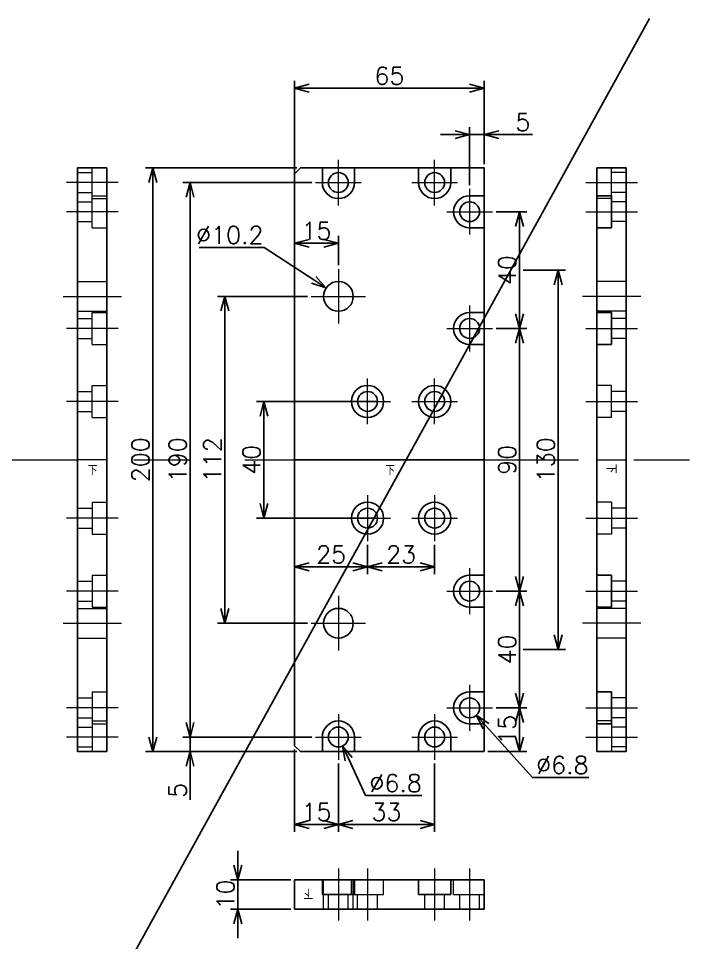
# Model space of a CAD drawing. Header units: millimetres. Extents: x -16130 to 36813, y -8099 to 27484.
# Drawn here: x 8835 to 9067.1, y 26406.3 to 26722.9 of the extents above; entities that cross this region are included whole.
import ezdxf

# ---------------------------------------------------------------- set-up
doc = ezdxf.new("R2010")
doc.units = ezdxf.units.MM
doc.header["$LTSCALE"] = 6
doc.header["$PDMODE"] = 99
doc.header["$PDSIZE"] = 1
doc.linetypes.add('CENTER2', pattern=[28.575, 19.05, -3.175, 3.175, -3.175])
doc.linetypes.add('HIDDEN', pattern=[9.525, 6.35, -3.175])
for name, color, linetype, lineweight in [('04_HIDDEN', 2, 'HIDDEN', 13), ('05_CENTER', 4, 'CENTER2', 13), ('08_DIM', 3, 'Continuous', 13)]:
    doc.layers.add(name, color=color, linetype=linetype, lineweight=lineweight)
doc.layers.add('10_DRAFT', color=8, linetype='Continuous', lineweight=0, plot=False)
doc.styles.add('KSS_TXT', font='txt.shx', dxfattribs={"bigfont": 'extfont2.shx'})
doc.dimstyles.new('KSS_DIM', dxfattribs={"dimtxt": 3, "dimasz": 2.5, "dimexe": 1.25, "dimexo": 0.625, "dimtad": 1, "dimdsep": 46, "dimtxsty": 'KSS_TXT', "dimblk": 'OPEN30', "dimcen": 0, "dimazin": 2, "dimtfac": 0.75, "dimtmove": 0, "dimatfit": 3, "dimldrblk": 'OPEN30', "dimfxl": 1, "dimtolj": 1, "dimarcsym": 0})
doc.dimstyles.new('KSS_DIM$3', dxfattribs={"dimtxt": 3, "dimasz": 2.5, "dimexe": 1.25, "dimexo": 0.625, "dimtad": 1, "dimtih": 1, "dimtoh": 1, "dimdsep": 46, "dimtxsty": 'KSS_TXT', "dimblk": 'OPEN30', "dimcen": 0, "dimazin": 2, "dimtfac": 0.75, "dimtofl": 0, "dimtmove": 0, "dimatfit": 3, "dimldrblk": 'OPEN30', "dimfxl": 1, "dimtolj": 1, "dimarcsym": 0})

# ---------------------------------------------------------------- blocks, each defined once
blk = doc.blocks.new('_Open30')
at = {"color": 0, "linetype": 'ByBlock', "lineweight": -2}
for p, q in [((-1, 0.268), (0, 0)), ((0, 0), (-1, -0.268)), ((0, 0), (-1, 0))]:
    blk.add_line(p, q, dxfattribs=at)
blk = doc.blocks.new('*D954')
at = {"layer": '08_DIM', "color": 0, "lineweight": -2, "transparency": 16777216}
for p, q in [((8957.56, 26591.71), (8916.63, 26591.71)), ((8919.13, 26556.71), (8919.13, 26586.71)), ((8957.56, 26551.71), (8916.63, 26551.71))]:
    blk.add_line(p, q, dxfattribs=at)
at = {"layer": 'Defpoints', "color": 0, "transparency": 16777216}
for p in [(8919.13, 26591.71), (8958.81, 26591.71), (8958.81, 26551.71)]:
    blk.add_point(p, dxfattribs=at)
at = {"layer": '08_DIM', "color": 0, "lineweight": -2, "transparency": 16777216, "xscale": 5, "yscale": 5, "zscale": 5}
for p, rotation in [((8919.13, 26591.71), 90), ((8919.13, 26551.71), 270)]:
    blk.add_blockref('_Open30', p, dxfattribs=dict(at, rotation=rotation))
at = {"layer": '08_DIM', "color": 0, "transparency": 16777216, "insert": (8914.88, 26571.71), "char_height": 6, "attachment_point": 5, "rotation": 90, "style": 'KSS_TXT'}
blk.add_mtext('\\A1;40', dxfattribs=at)
blk = doc.blocks.new('*D955')
at = {"layer": '08_DIM', "color": 0, "lineweight": -2, "transparency": 16777216}
for p, q in [((8934.06, 26627.71), (8903.2, 26627.71)), ((8905.7, 26520.71), (8905.7, 26622.71)), ((8934.06, 26515.71), (8903.2, 26515.71))]:
    blk.add_line(p, q, dxfattribs=at)
at = {"layer": 'Defpoints', "color": 0, "transparency": 16777216}
for p in [(8905.7, 26627.71), (8935.31, 26627.71), (8935.31, 26515.71)]:
    blk.add_point(p, dxfattribs=at)
at = {"layer": '08_DIM', "color": 0, "lineweight": -2, "transparency": 16777216, "xscale": 5, "yscale": 5, "zscale": 5}
for p, rotation in [((8905.7, 26627.71), 90), ((8905.7, 26515.71), 270)]:
    blk.add_blockref('_Open30', p, dxfattribs=dict(at, rotation=rotation))
at = {"layer": '08_DIM', "color": 0, "transparency": 16777216, "insert": (8901.45, 26571.71), "char_height": 6, "attachment_point": 5, "rotation": 90, "style": 'KSS_TXT'}
blk.add_mtext('\\A1;112', dxfattribs=at)
blk = doc.blocks.new('*D956')
at = {"layer": '08_DIM', "color": 0, "lineweight": -2, "transparency": 16777216}
for p, q in [((8935.56, 26666.71), (8891.29, 26666.71)), ((8893.79, 26481.71), (8893.79, 26661.71)), ((8935.56, 26476.71), (8891.29, 26476.71))]:
    blk.add_line(p, q, dxfattribs=at)
at = {"layer": 'Defpoints', "color": 0, "transparency": 16777216}
for p in [(8893.79, 26666.71), (8936.81, 26666.71), (8936.81, 26476.71)]:
    blk.add_point(p, dxfattribs=at)
at = {"layer": '08_DIM', "color": 0, "lineweight": -2, "transparency": 16777216, "xscale": 5, "yscale": 5, "zscale": 5}
for p, rotation in [((8893.79, 26666.71), 90), ((8893.79, 26476.71), 270)]:
    blk.add_blockref('_Open30', p, dxfattribs=dict(at, rotation=rotation))
at = {"layer": '08_DIM', "color": 0, "transparency": 16777216, "insert": (8889.54, 26571.71), "char_height": 6, "attachment_point": 5, "rotation": 90, "style": 'KSS_TXT'}
blk.add_mtext('\\A1;190', dxfattribs=at)
blk = doc.blocks.new('*D957')
at = {"layer": '08_DIM', "color": 0, "lineweight": -2, "transparency": 16777216}
for p, q in [((8930.4, 26671.71), (8878.56, 26671.71)), ((8881.06, 26666.71), (8881.06, 26476.71)), ((8930.4, 26471.71), (8878.56, 26471.71))]:
    blk.add_line(p, q, dxfattribs=at)
at = {"layer": 'Defpoints', "color": 0, "transparency": 16777216}
for p in [(8931.65, 26671.71), (8881.06, 26471.71), (8931.65, 26471.71)]:
    blk.add_point(p, dxfattribs=at)
at = {"layer": '08_DIM', "color": 0, "lineweight": -2, "transparency": 16777216, "xscale": 5, "yscale": 5, "zscale": 5}
for p, rotation in [((8881.06, 26671.71), 90), ((8881.06, 26471.71), 270)]:
    blk.add_blockref('_Open30', p, dxfattribs=dict(at, rotation=rotation))
at = {"layer": '08_DIM', "color": 0, "transparency": 16777216, "insert": (8876.81, 26571.71), "char_height": 6, "attachment_point": 5, "rotation": 90, "style": 'KSS_TXT'}
blk.add_mtext('\\A1;200', dxfattribs=at)
blk = doc.blocks.new('*D958')
at = {"layer": '08_DIM', "color": 0, "lineweight": -2, "transparency": 16777216}
for p, q in [((8998.74, 26526.71), (9009.26, 26526.71)), ((9006.76, 26491.71), (9006.76, 26521.71)), ((8998.74, 26486.71), (9009.26, 26486.71))]:
    blk.add_line(p, q, dxfattribs=at)
at = {"layer": 'Defpoints', "color": 0, "transparency": 16777216}
for p in [(8997.49, 26526.71), (9006.76, 26526.71), (8997.49, 26486.71)]:
    blk.add_point(p, dxfattribs=at)
at = {"layer": '08_DIM', "color": 0, "lineweight": -2, "transparency": 16777216, "xscale": 5, "yscale": 5, "zscale": 5}
for p, rotation in [((9006.76, 26526.71), 90), ((9006.76, 26486.71), 270)]:
    blk.add_blockref('_Open30', p, dxfattribs=dict(at, rotation=rotation))
at = {"layer": '08_DIM', "color": 0, "transparency": 16777216, "insert": (9002.51, 26506.71), "char_height": 6, "attachment_point": 5, "rotation": 90, "style": 'KSS_TXT'}
blk.add_mtext('\\A1;40', dxfattribs=at)
blk = doc.blocks.new('*D959')
at = {"layer": '08_DIM', "color": 0, "lineweight": -2, "transparency": 16777216}
for p, q in [((8998.74, 26486.71), (9009.26, 26486.71)), ((9006.76, 26481.71), (9006.76, 26476.71)), ((8995.9, 26471.71), (9009.26, 26471.71))]:
    blk.add_line(p, q, dxfattribs=at)
at = {"layer": 'Defpoints', "color": 0, "transparency": 16777216}
for p in [(8997.49, 26486.71), (8994.65, 26471.71), (9006.76, 26471.71)]:
    blk.add_point(p, dxfattribs=at)
at = {"layer": '08_DIM', "color": 0, "lineweight": -2, "transparency": 16777216, "xscale": 5, "yscale": 5, "zscale": 5}
for p, rotation in [((9006.76, 26486.71), 90), ((9006.76, 26471.71), 270)]:
    blk.add_blockref('_Open30', p, dxfattribs=dict(at, rotation=rotation))
at = {"layer": '08_DIM', "color": 0, "transparency": 16777216, "insert": (9002.51, 26479.21), "char_height": 6, "attachment_point": 5, "rotation": 90, "style": 'KSS_TXT'}
blk.add_mtext('\\A1;15', dxfattribs=at)
blk = doc.blocks.new('*D960')
at = {"layer": '08_DIM', "color": 0, "lineweight": -2, "transparency": 16777216}
for p, q in [((8893.79, 26481.71), (8893.79, 26486.71)), ((8935.56, 26476.71), (8891.29, 26476.71)), ((8893.79, 26476.71), (8893.79, 26471.71)), ((8930.4, 26471.71), (8891.29, 26471.71)), ((8893.79, 26466.71), (8893.79, 26455.21))]:
    blk.add_line(p, q, dxfattribs=at)
at = {"layer": 'Defpoints', "color": 0, "transparency": 16777216}
for p in [(8936.81, 26476.71), (8893.79, 26471.71), (8931.65, 26471.71)]:
    blk.add_point(p, dxfattribs=at)
at = {"layer": '08_DIM', "color": 0, "lineweight": -2, "transparency": 16777216, "xscale": 5, "yscale": 5, "zscale": 5}
for p, rotation in [((8893.79, 26476.71), 270), ((8893.79, 26471.71), 90)]:
    blk.add_blockref('_Open30', p, dxfattribs=dict(at, rotation=rotation))
at = {"layer": '08_DIM', "color": 0, "transparency": 16777216, "insert": (8889.54, 26458.46), "char_height": 6, "attachment_point": 5, "rotation": 90, "style": 'KSS_TXT'}
blk.add_mtext('\\A1;5', dxfattribs=at)
blk = doc.blocks.new('*D961')
at = {"layer": '08_DIM', "color": 0, "lineweight": -2, "transparency": 16777216}
for p, q in [((8998.74, 26616.71), (9009.26, 26616.71)), ((9006.76, 26531.71), (9006.76, 26611.71)), ((8998.74, 26526.71), (9009.26, 26526.71))]:
    blk.add_line(p, q, dxfattribs=at)
at = {"layer": 'Defpoints', "color": 0, "transparency": 16777216}
for p in [(8997.49, 26616.71), (9006.76, 26616.71), (8997.49, 26526.71)]:
    blk.add_point(p, dxfattribs=at)
at = {"layer": '08_DIM', "color": 0, "lineweight": -2, "transparency": 16777216, "xscale": 5, "yscale": 5, "zscale": 5}
for p, rotation in [((9006.76, 26616.71), 90), ((9006.76, 26526.71), 270)]:
    blk.add_blockref('_Open30', p, dxfattribs=dict(at, rotation=rotation))
at = {"layer": '08_DIM', "color": 0, "transparency": 16777216, "insert": (9002.51, 26571.71), "char_height": 6, "attachment_point": 5, "rotation": 90, "style": 'KSS_TXT'}
blk.add_mtext('\\A1;90', dxfattribs=at)
blk = doc.blocks.new('*D962')
at = {"layer": '08_DIM', "color": 0, "lineweight": -2, "transparency": 16777216}
for p, q in [((8998.74, 26656.71), (9009.26, 26656.71)), ((9006.76, 26621.71), (9006.76, 26651.71)), ((8998.74, 26616.71), (9009.26, 26616.71))]:
    blk.add_line(p, q, dxfattribs=at)
at = {"layer": 'Defpoints', "color": 0, "transparency": 16777216}
for p in [(8997.49, 26656.71), (9006.76, 26656.71), (8997.49, 26616.71)]:
    blk.add_point(p, dxfattribs=at)
at = {"layer": '08_DIM', "color": 0, "lineweight": -2, "transparency": 16777216, "xscale": 5, "yscale": 5, "zscale": 5}
for p, rotation in [((9006.76, 26656.71), 90), ((9006.76, 26616.71), 270)]:
    blk.add_blockref('_Open30', p, dxfattribs=dict(at, rotation=rotation))
at = {"layer": '08_DIM', "color": 0, "transparency": 16777216, "insert": (9002.51, 26636.71), "char_height": 6, "attachment_point": 5, "rotation": 90, "style": 'KSS_TXT'}
blk.add_mtext('\\A1;40', dxfattribs=at)
blk = doc.blocks.new('*D963')
at = {"layer": '08_DIM', "color": 0, "lineweight": -2, "transparency": 16777216}
for p, q in [((8929.65, 26472.46), (8929.65, 26444.27)), ((8944.65, 26467.62), (8944.65, 26444.27)), ((8939.65, 26446.77), (8934.65, 26446.77))]:
    blk.add_line(p, q, dxfattribs=at)
at = {"layer": 'Defpoints', "color": 0, "transparency": 16777216}
for p in [(8929.65, 26473.71), (8944.65, 26468.87), (8929.65, 26446.77)]:
    blk.add_point(p, dxfattribs=at)
at = {"layer": '08_DIM', "color": 0, "lineweight": -2, "transparency": 16777216, "xscale": 5, "yscale": 5, "zscale": 5, "rotation": 180}
blk.add_blockref('_Open30', (8929.65, 26446.77), dxfattribs=at)
at = {"layer": '08_DIM', "color": 0, "lineweight": -2, "transparency": 16777216, "xscale": 5, "yscale": 5, "zscale": 5}
blk.add_blockref('_Open30', (8944.65, 26446.77), dxfattribs=at)
at = {"layer": '08_DIM', "color": 0, "transparency": 16777216, "insert": (8937.15, 26451.02), "char_height": 6, "attachment_point": 5, "style": 'KSS_TXT'}
blk.add_mtext('\\A1;15', dxfattribs=at)
blk = doc.blocks.new('*D964')
at = {"layer": '08_DIM', "color": 0, "lineweight": -2, "transparency": 16777216}
for p, q in [((8944.65, 26467.62), (8944.65, 26444.27)), ((8977.65, 26467.62), (8977.65, 26444.27)), ((8949.65, 26446.77), (8972.65, 26446.77))]:
    blk.add_line(p, q, dxfattribs=at)
at = {"layer": 'Defpoints', "color": 0, "transparency": 16777216}
for p in [(8944.65, 26468.87), (8977.65, 26468.87), (8977.65, 26446.77)]:
    blk.add_point(p, dxfattribs=at)
at = {"layer": '08_DIM', "color": 0, "lineweight": -2, "transparency": 16777216, "xscale": 5, "yscale": 5, "zscale": 5, "rotation": 180}
blk.add_blockref('_Open30', (8944.65, 26446.77), dxfattribs=at)
at = {"layer": '08_DIM', "color": 0, "lineweight": -2, "transparency": 16777216, "xscale": 5, "yscale": 5, "zscale": 5}
blk.add_blockref('_Open30', (8977.65, 26446.77), dxfattribs=at)
at = {"layer": '08_DIM', "color": 0, "transparency": 16777216, "insert": (8961.15, 26451.02), "char_height": 6, "attachment_point": 5, "style": 'KSS_TXT'}
blk.add_mtext('\\A1;33', dxfattribs=at)
blk = doc.blocks.new('*D965')
at = {"layer": '08_DIM', "color": 0, "lineweight": -2, "transparency": 16777216}
for p, q in [((8989.65, 26665.8), (8989.65, 26685.64)), ((8994.65, 26672.96), (8994.65, 26685.64)), ((8984.65, 26683.14), (8979.65, 26683.14)), ((8989.65, 26683.14), (8994.65, 26683.14)), ((8999.65, 26683.14), (9011.15, 26683.14))]:
    blk.add_line(p, q, dxfattribs=at)
at = {"layer": 'Defpoints', "color": 0, "transparency": 16777216}
for p in [(8994.65, 26683.14), (8994.65, 26671.71), (8989.65, 26664.55)]:
    blk.add_point(p, dxfattribs=at)
at = {"layer": '08_DIM', "color": 0, "lineweight": -2, "transparency": 16777216, "xscale": 5, "yscale": 5, "zscale": 5}
blk.add_blockref('_Open30', (8989.65, 26683.14), dxfattribs=at)
at = {"layer": '08_DIM', "color": 0, "lineweight": -2, "transparency": 16777216, "xscale": 5, "yscale": 5, "zscale": 5, "rotation": 180}
blk.add_blockref('_Open30', (8994.65, 26683.14), dxfattribs=at)
at = {"layer": '08_DIM', "color": 0, "transparency": 16777216, "insert": (9007.9, 26687.39), "char_height": 6, "attachment_point": 5, "style": 'KSS_TXT'}
blk.add_mtext('\\A1;5', dxfattribs=at)
blk = doc.blocks.new('*D966')
at = {"layer": '08_DIM', "color": 0, "lineweight": -2, "transparency": 16777216}
for p, q in [((8929.65, 26658.07), (8929.65, 26701.53)), ((8994.65, 26672.96), (8994.65, 26701.53)), ((8934.65, 26699.03), (8989.65, 26699.03))]:
    blk.add_line(p, q, dxfattribs=at)
at = {"layer": 'Defpoints', "color": 0, "transparency": 16777216}
for p in [(8994.65, 26699.03), (8994.65, 26671.71), (8929.65, 26656.82)]:
    blk.add_point(p, dxfattribs=at)
at = {"layer": '08_DIM', "color": 0, "lineweight": -2, "transparency": 16777216, "xscale": 5, "yscale": 5, "zscale": 5, "rotation": 180}
blk.add_blockref('_Open30', (8929.65, 26699.03), dxfattribs=at)
at = {"layer": '08_DIM', "color": 0, "lineweight": -2, "transparency": 16777216, "xscale": 5, "yscale": 5, "zscale": 5}
blk.add_blockref('_Open30', (8994.65, 26699.03), dxfattribs=at)
at = {"layer": '08_DIM', "color": 0, "transparency": 16777216, "insert": (8962.15, 26703.28), "char_height": 6, "attachment_point": 5, "style": 'KSS_TXT'}
blk.add_mtext('\\A1;65', dxfattribs=at)
blk = doc.blocks.new('*D967')
at = {"layer": '08_DIM', "color": 0, "lineweight": -2, "transparency": 16777216}
for p, q in [((8954.65, 26542.62), (8954.65, 26532.52)), ((8977.65, 26542.62), (8977.65, 26532.52)), ((8972.65, 26535.02), (8959.65, 26535.02))]:
    blk.add_line(p, q, dxfattribs=at)
at = {"layer": 'Defpoints', "color": 0, "transparency": 16777216}
for p in [(8954.65, 26543.87), (8977.65, 26543.87), (8954.65, 26535.02)]:
    blk.add_point(p, dxfattribs=at)
at = {"layer": '08_DIM', "color": 0, "lineweight": -2, "transparency": 16777216, "xscale": 5, "yscale": 5, "zscale": 5, "rotation": 180}
blk.add_blockref('_Open30', (8954.65, 26535.02), dxfattribs=at)
at = {"layer": '08_DIM', "color": 0, "lineweight": -2, "transparency": 16777216, "xscale": 5, "yscale": 5, "zscale": 5}
blk.add_blockref('_Open30', (8977.65, 26535.02), dxfattribs=at)
at = {"layer": '08_DIM', "color": 0, "transparency": 16777216, "insert": (8966.15, 26539.27), "char_height": 6, "attachment_point": 5, "style": 'KSS_TXT'}
blk.add_mtext('\\A1;23', dxfattribs=at)
blk = doc.blocks.new('*D968')
at = {"layer": '08_DIM', "color": 0, "lineweight": -2, "transparency": 16777216}
for p, q in [((8929.65, 26544.62), (8929.65, 26532.52)), ((8954.65, 26542.62), (8954.65, 26532.52)), ((8949.65, 26535.02), (8934.65, 26535.02))]:
    blk.add_line(p, q, dxfattribs=at)
at = {"layer": 'Defpoints', "color": 0, "transparency": 16777216}
for p in [(8929.65, 26545.87), (8954.65, 26543.87), (8929.65, 26535.02)]:
    blk.add_point(p, dxfattribs=at)
at = {"layer": '08_DIM', "color": 0, "lineweight": -2, "transparency": 16777216, "xscale": 5, "yscale": 5, "zscale": 5, "rotation": 180}
blk.add_blockref('_Open30', (8929.65, 26535.02), dxfattribs=at)
at = {"layer": '08_DIM', "color": 0, "lineweight": -2, "transparency": 16777216, "xscale": 5, "yscale": 5, "zscale": 5}
blk.add_blockref('_Open30', (8954.65, 26535.02), dxfattribs=at)
at = {"layer": '08_DIM', "color": 0, "transparency": 16777216, "insert": (8942.15, 26539.28), "char_height": 6, "attachment_point": 5, "style": 'KSS_TXT'}
blk.add_mtext('\\A1;25', dxfattribs=at)
blk = doc.blocks.new('*D969')
at = {"layer": '08_DIM', "color": 0, "lineweight": -2, "transparency": 16777216}
for p, q in [((8929.65, 26638.41), (8929.65, 26648.41)), ((8944.65, 26638.41), (8944.65, 26648.41)), ((8939.65, 26645.91), (8934.65, 26645.91))]:
    blk.add_line(p, q, dxfattribs=at)
at = {"layer": 'Defpoints', "color": 0, "transparency": 16777216}
for p in [(8929.65, 26645.91), (8929.65, 26637.16), (8944.65, 26637.16)]:
    blk.add_point(p, dxfattribs=at)
at = {"layer": '08_DIM', "color": 0, "lineweight": -2, "transparency": 16777216, "xscale": 5, "yscale": 5, "zscale": 5, "rotation": 180}
blk.add_blockref('_Open30', (8929.65, 26645.91), dxfattribs=at)
at = {"layer": '08_DIM', "color": 0, "lineweight": -2, "transparency": 16777216, "xscale": 5, "yscale": 5, "zscale": 5}
blk.add_blockref('_Open30', (8944.65, 26645.91), dxfattribs=at)
at = {"layer": '08_DIM', "color": 0, "transparency": 16777216, "insert": (8937.15, 26650.17), "char_height": 6, "attachment_point": 5, "style": 'KSS_TXT'}
blk.add_mtext('\\A1;15', dxfattribs=at)
blk = doc.blocks.new('*D970')
at = {"layer": '08_DIM', "color": 0, "lineweight": -2, "transparency": 16777216}
for p, q in [((8896.92, 26644.49), (8919.17, 26644.49)), ((8919.17, 26644.49), (8936.2, 26633.35))]:
    blk.add_line(p, q, dxfattribs=at)
at = {"layer": 'Defpoints', "color": 0, "transparency": 16777216}
for p in [(8940.38, 26630.61), (8948.92, 26625.03)]:
    blk.add_point(p, dxfattribs=at)
at = {"layer": '08_DIM', "color": 0, "lineweight": -2, "transparency": 16777216, "xscale": 5, "yscale": 5, "zscale": 5, "rotation": 326.8029803590721}
blk.add_blockref('_Open30', (8940.38, 26630.61), dxfattribs=at)
at = {"layer": '08_DIM', "color": 0, "transparency": 16777216, "insert": (8907.42, 26648.74), "char_height": 6, "attachment_point": 5, "style": 'KSS_TXT'}
blk.add_mtext('\\A1;%%C10.2', dxfattribs=at)
blk = doc.blocks.new('*D971')
at = {"layer": '08_DIM', "color": 0, "lineweight": -2, "transparency": 16777216}
for p, q in [((8954, 26456.65), (8948.2, 26469.1)), ((8973.29, 26456.65), (8954, 26456.65))]:
    blk.add_line(p, q, dxfattribs=at)
at = {"layer": 'Defpoints', "color": 0, "transparency": 16777216}
for p in [(8943.21, 26479.79), (8946.09, 26473.63)]:
    blk.add_point(p, dxfattribs=at)
at = {"layer": '08_DIM', "color": 0, "lineweight": -2, "transparency": 16777216, "xscale": 5, "yscale": 5, "zscale": 5, "rotation": 114.9813650468189}
blk.add_blockref('_Open30', (8946.09, 26473.63), dxfattribs=at)
at = {"layer": '08_DIM', "color": 0, "transparency": 16777216, "insert": (8964.27, 26460.9), "char_height": 6, "attachment_point": 5, "style": 'KSS_TXT'}
blk.add_mtext('\\A1;%%C6.8', dxfattribs=at)
blk = doc.blocks.new('*D972')
at = {"layer": '08_DIM', "color": 0, "lineweight": -2, "transparency": 16777216}
for p, q in [((9011.18, 26462.88), (8995.28, 26480.48)), ((9030.47, 26462.88), (9011.18, 26462.88))]:
    blk.add_line(p, q, dxfattribs=at)
at = {"layer": 'Defpoints', "color": 0, "transparency": 16777216}
for p in [(8987.37, 26489.23), (8991.93, 26484.19)]:
    blk.add_point(p, dxfattribs=at)
at = {"layer": '08_DIM', "color": 0, "lineweight": -2, "transparency": 16777216, "xscale": 5, "yscale": 5, "zscale": 5, "rotation": 132.0925638789889}
blk.add_blockref('_Open30', (8991.93, 26484.19), dxfattribs=at)
at = {"layer": '08_DIM', "color": 0, "transparency": 16777216, "insert": (9021.45, 26467.13), "char_height": 6, "attachment_point": 5, "style": 'KSS_TXT'}
blk.add_mtext('\\A1;%%C6.8', dxfattribs=at)
blk = doc.blocks.new('*D974')
at = {"layer": '08_DIM', "color": 0, "lineweight": -2, "transparency": 16777216}
for p, q in [((8910.18, 26432.76), (8910.18, 26437.76)), ((8928.4, 26427.76), (8907.68, 26427.76)), ((8910.18, 26417.76), (8910.18, 26427.76)), ((8928.4, 26417.76), (8907.68, 26417.76)), ((8910.18, 26412.76), (8910.18, 26407.76))]:
    blk.add_line(p, q, dxfattribs=at)
at = {"layer": 'Defpoints', "color": 0, "transparency": 16777216}
for p in [(8910.18, 26427.76), (8929.65, 26427.76), (8929.65, 26417.76)]:
    blk.add_point(p, dxfattribs=at)
at = {"layer": '08_DIM', "color": 0, "lineweight": -2, "transparency": 16777216, "xscale": 5, "yscale": 5, "zscale": 5}
for p, rotation in [((8910.18, 26427.76), 270), ((8910.18, 26417.76), 90)]:
    blk.add_blockref('_Open30', p, dxfattribs=dict(at, rotation=rotation))
at = {"layer": '08_DIM', "color": 0, "transparency": 16777216, "insert": (8905.93, 26422.76), "char_height": 6, "attachment_point": 5, "rotation": 90, "style": 'KSS_TXT'}
blk.add_mtext('\\A1;10', dxfattribs=at)
blk = doc.blocks.new('A$C60976C3F_1_1')
at = {"color": 0}
for p, q in [((-50.5, 5), (-50.5, 10)), ((-39.5, 5), (-39.5, 10)), ((-17.5, 5), (-17.5, 10)), ((-6.5, 5), (-6.5, 10)), ((-50.5, 5), (-39.5, 5)), ((-17.5, 5), (-6.5, 5))]:
    blk.add_line(p, q, dxfattribs=at)
blk.add_lwpolyline([(5, 10), (-60, 10), (-60, 0), (5, 0)], close=True, dxfattribs=at)
at = {"layer": '04_HIDDEN', "color": 9}
for p, q in [((-50.1, 0), (-50.1, 10)), ((-39.9, 0), (-39.9, 10))]:
    blk.add_line(p, q, dxfattribs=at)
at = {"layer": '04_HIDDEN'}
for p, q in [((-5.5, 5), (-5.5, 10)), ((-48.4, 0), (-48.4, 5)), ((-41.6, 0), (-41.6, 5)), ((-15.4, 0), (-15.4, 5)), ((-8.6, 0), (-8.6, 5)), ((-5.5, 5), (5, 5)), ((-3.4, 0), (-3.4, 5)), ((3.4, 0), (3.4, 5))]:
    blk.add_line(p, q, dxfattribs=at)
at = {"layer": '05_CENTER'}
for p, q in [((-45, 13.86), (-45, -3.86)), ((-12, 13.86), (-12, -3.86)), ((0, 13.86), (0, -3.86))]:
    blk.add_line(p, q, dxfattribs=at)
at = {"layer": '10_DRAFT'}
for p, q in [((-35, 13.86), (-35, -3.86)), ((-40.5, 5), (-40.5, 10)), ((-29.5, 5), (-29.5, 10)), ((-40.5, 5), (-29.5, 5)), ((-38.4, 0), (-38.4, 5)), ((-31.6, 0), (-31.6, 5))]:
    blk.add_line(p, q, dxfattribs=at)
at = {"layer": '10_DRAFT', "style": 'KSS_TXT'}
blk.add_text('下', height=3, rotation=180, dxfattribs=at).set_placement((-53.62, 7))
blk = doc.blocks.new('A$C3B5C176D_1_1')
at = {"color": 0}
blk.add_lwpolyline([(10, -5), (0, -5), (0, 195), (10, 195)], close=True, dxfattribs=at)
at = {"layer": '04_HIDDEN'}
for p, q in [((0, 193.4), (5, 193.4)), ((5, 184.5), (5, 195)), ((0, 186.6), (5, 186.6)), ((5, 184.5), (10, 184.5)), ((0, 156.1), (10, 156.1)), ((0, 145.9), (10, 145.9)), ((0, 44.1), (10, 44.1)), ((0, 33.9), (10, 33.9)), ((0, 3.4), (5, 3.4)), ((5, 5.5), (10, 5.5)), ((5, 5.5), (5, -5)), ((0, -3.4), (5, -3.4))]:
    blk.add_line(p, q, dxfattribs=at)
at = {"layer": '04_HIDDEN', "color": 9}
for p, q in [((5, 185.5), (10, 185.5)), ((5, 174.5), (5, 185.5)), ((0, 183.4), (5, 183.4)), ((0, 176.6), (5, 176.6)), ((5, 174.5), (10, 174.5)), ((0, 143.4), (5, 143.4)), ((5, 145.5), (10, 145.5)), ((5, 134.5), (5, 145.5)), ((0, 136.6), (5, 136.6)), ((5, 134.5), (10, 134.5)), ((5, 120.5), (10, 120.5)), ((5, 109.5), (5, 120.5)), ((0, 118.4), (5, 118.4)), ((0, 111.6), (5, 111.6)), ((5, 109.5), (10, 109.5)), ((5, 80.5), (10, 80.5)), ((5, 80.5), (5, 69.5)), ((0, 78.4), (5, 78.4)), ((0, 71.6), (5, 71.6)), ((5, 69.5), (10, 69.5)), ((5, 55.5), (10, 55.5)), ((5, 55.5), (5, 44.5)), ((0, 53.4), (5, 53.4)), ((0, 46.6), (5, 46.6)), ((5, 44.5), (10, 44.5)), ((0, 13.4), (5, 13.4)), ((5, 15.5), (10, 15.5)), ((5, 15.5), (5, 4.5)), ((0, 6.6), (5, 6.6)), ((5, 4.5), (10, 4.5))]:
    blk.add_line(p, q, dxfattribs=at)
at = {"layer": '05_CENTER'}
for p, q in [((13.86, 190), (-3.86, 190)), ((-5, 151), (15, 151)), ((-5, 39), (15, 39)), ((13.86, 0), (-3.86, 0))]:
    blk.add_line(p, q, dxfattribs=at)
at = {"layer": '05_CENTER', "color": 9}
for p, q in [((13.86, 180), (-3.86, 180)), ((13.86, 140), (-3.86, 140)), ((13.86, 115), (-3.86, 115)), ((13.86, 75), (-3.86, 75)), ((13.86, 50), (-3.86, 50)), ((13.86, 10), (-3.86, 10))]:
    blk.add_line(p, q, dxfattribs=at)
at = {"layer": '10_DRAFT'}
blk.add_line((10, 95), (0, 95), dxfattribs=at)
at = {"layer": '10_DRAFT', "style": 'KSS_TXT'}
blk.add_text('下', height=3, dxfattribs=at).set_placement((3.47, 89.69))
blk = doc.blocks.new('M6Za_1_1_1')
at = {"color": 0}
for radius in [5.5, 3.4]:
    blk.add_circle((0, 0), radius, dxfattribs=at)
at = {"layer": '05_CENTER'}
for p, q in [((0, -7.84), (0, 7.84)), ((7.84, 0), (-7.84, 0))]:
    blk.add_line(p, q, dxfattribs=at)
blk = doc.blocks.new('A$C32AE6695_1_1')
for p, q in [((-50.5, 182), (-50.5, 187)), ((-39.5, 182), (-39.5, 187)), ((-17.5, 182), (-17.5, 187)), ((-6.5, 182), (-6.5, 187)), ((0, 177.5), (5, 177.5)), ((0, 166.5), (5, 166.5)), ((0, 137.5), (5, 137.5)), ((0, 126.5), (5, 126.5)), ((0, 47.5), (5, 47.5)), ((0, 36.5), (5, 36.5)), ((0, 7.5), (5, 7.5)), ((0, -3.5), (5, -3.5)), ((-50.5, -8), (-50.5, -13)), ((-39.5, -8), (-39.5, -13)), ((-17.5, -8), (-17.5, -13)), ((-6.5, -8), (-6.5, -13))]:
    blk.add_line(p, q)
at = {"color": 0}
blk.add_lwpolyline([(5, -13), (-58, -13), (-60, -11), (-60, 185), (-58, 187), (5, 187)], close=True, dxfattribs=at)
for centre, radius in [((-45, 182), 3.4), ((-12, 182), 3.4), ((0, 172), 3.4), ((-45, 143), 5.1), ((0, 132), 3.4), ((0, 42), 3.4), ((-45, 31), 5.1), ((0, 2), 3.4), ((-45, -8), 3.4), ((-12, -8), 3.4)]:
    blk.add_circle(centre, radius, dxfattribs=at)
for centre, start, end in [((-45, 182), 180, 0), ((-12, 182), 180, 0), ((0, 172), 90, 270), ((0, 132), 90, 270), ((0, 42), 90, 270), ((0, 2), 90, 270), ((-45, -8), 0, 180), ((-12, -8), 0, 180)]:
    blk.add_arc(centre, 5.5, start, end, dxfattribs=at)
at = {"layer": '05_CENTER'}
for p, q in [((-45, 174.16), (-45, 189.84)), ((-12, 174.16), (-12, 189.84)), ((-52.84, 182), (-37.16, 182)), ((-19.84, 182), (-4.16, 182)), ((0, 179.84), (0, 164.16)), ((-7.84, 172), (7.84, 172)), ((-45, 152.34), (-45, 133.66)), ((-54.34, 143), (-35.66, 143)), ((0, 139.84), (0, 124.16)), ((-7.84, 132), (7.84, 132)), ((0, 49.84), (0, 34.16)), ((-7.84, 42), (7.84, 42)), ((-45, 40.34), (-45, 21.66)), ((-54.34, 31), (-35.66, 31)), ((0, 9.84), (0, -5.84)), ((-7.84, 2), (7.84, 2)), ((-45, -0.16), (-45, -15.84)), ((-12, -0.16), (-12, -15.84)), ((-52.84, -8), (-37.16, -8)), ((-19.84, -8), (-4.16, -8))]:
    blk.add_line(p, q, dxfattribs=at)
at = {"layer": '10_DRAFT'}
blk.add_line((5, 87), (-60, 87), dxfattribs=at)
at = {"xscale": -1}
for p in [(-35, 107), (-12, 107)]:
    blk.add_blockref('M6Za_1_1_1', p, dxfattribs=at)
at = {"rotation": 180}
for p in [(-35, 67), (-12, 67)]:
    blk.add_blockref('M6Za_1_1_1', p, dxfattribs=at)
at = {"layer": '10_DRAFT', "style": 'KSS_TXT'}
blk.add_text('下', height=3, dxfattribs=at).set_placement((-28.91, 81.69))
blk = doc.blocks.new('A$C5F6B3041_1_1')
at = {"color": 0}
for p, q in [((-5, 185.5), (-10, 185.5)), ((-5, 174.5), (-5, 185.5)), ((-5, 174.5), (-10, 174.5)), ((-5, 145.5), (-10, 145.5)), ((-5, 134.5), (-5, 145.5)), ((-5, 134.5), (-10, 134.5)), ((-5, 55.5), (-10, 55.5)), ((-5, 55.5), (-5, 44.5)), ((-5, 44.5), (-10, 44.5)), ((-5, 15.5), (-10, 15.5)), ((-5, 15.5), (-5, 4.5)), ((-5, 4.5), (-10, 4.5))]:
    blk.add_line(p, q, dxfattribs=at)
blk.add_lwpolyline([(-10, -5), (0, -5), (0, 195), (-10, 195)], close=True, dxfattribs=at)
at = {"layer": '04_HIDDEN'}
for p, q in [((-5, 184.5), (-5, 195)), ((0, 193.4), (-5, 193.4)), ((-5, 184.5), (-10, 184.5)), ((0, 186.6), (-5, 186.6)), ((0, 156.1), (-10, 156.1)), ((0, 145.9), (-10, 145.9)), ((0, 44.1), (-10, 44.1)), ((0, 33.9), (-10, 33.9)), ((-5, 5.5), (-10, 5.5)), ((-5, 5.5), (-5, -5)), ((0, 3.4), (-5, 3.4)), ((0, -3.4), (-5, -3.4))]:
    blk.add_line(p, q, dxfattribs=at)
at = {"layer": '04_HIDDEN', "color": 9}
for p, q in [((0, 183.4), (-5, 183.4)), ((0, 176.6), (-5, 176.6)), ((0, 143.4), (-5, 143.4)), ((0, 136.6), (-5, 136.6)), ((-5, 120.5), (-10, 120.5)), ((-5, 109.5), (-5, 120.5)), ((0, 118.4), (-5, 118.4)), ((0, 111.6), (-5, 111.6)), ((-5, 109.5), (-10, 109.5)), ((-5, 80.5), (-10, 80.5)), ((-5, 80.5), (-5, 69.5)), ((0, 78.4), (-5, 78.4)), ((0, 71.6), (-5, 71.6)), ((-5, 69.5), (-10, 69.5)), ((0, 53.4), (-5, 53.4)), ((0, 46.6), (-5, 46.6)), ((0, 13.4), (-5, 13.4)), ((0, 6.6), (-5, 6.6))]:
    blk.add_line(p, q, dxfattribs=at)
at = {"layer": '05_CENTER'}
for p, q in [((-13.86, 190), (3.86, 190)), ((5, 151), (-15, 151)), ((5, 39), (-15, 39)), ((-13.86, 0), (3.86, 0))]:
    blk.add_line(p, q, dxfattribs=at)
at = {"layer": '05_CENTER', "color": 9}
for p, q in [((-13.86, 180), (3.86, 180)), ((-13.86, 140), (3.86, 140)), ((-13.86, 115), (3.86, 115)), ((-13.86, 75), (3.86, 75)), ((-13.86, 50), (3.86, 50)), ((-13.86, 10), (3.86, 10))]:
    blk.add_line(p, q, dxfattribs=at)
at = {"layer": '10_DRAFT'}
blk.add_line((-10, 95), (0, 95), dxfattribs=at)
at = {"layer": '10_DRAFT', "style": 'KSS_TXT'}
blk.add_text('下', height=3, rotation=270, dxfattribs=at).set_placement((-6.79, 93.62))
blk = doc.blocks.new('*D1344')
at = {"layer": '08_DIM', "color": 0, "lineweight": -2, "transparency": 16777216}
for p, q in [((9008.01, 26636.71), (9022.51, 26636.71)), ((9020.01, 26511.71), (9020.01, 26631.71)), ((9008.01, 26506.71), (9022.51, 26506.71))]:
    blk.add_line(p, q, dxfattribs=at)
at = {"layer": 'Defpoints', "color": 0, "transparency": 16777216}
for p in [(9006.76, 26636.71), (9020.01, 26636.71), (9006.76, 26506.71)]:
    blk.add_point(p, dxfattribs=at)
at = {"layer": '08_DIM', "color": 0, "lineweight": -2, "transparency": 16777216, "xscale": 5, "yscale": 5, "zscale": 5}
for p, rotation in [((9020.01, 26636.71), 90), ((9020.01, 26506.71), 270)]:
    blk.add_blockref('_Open30', p, dxfattribs=dict(at, rotation=rotation))
at = {"layer": '08_DIM', "color": 0, "transparency": 16777216, "insert": (9015.76, 26571.71), "char_height": 6, "attachment_point": 5, "rotation": 90, "style": 'KSS_TXT'}
blk.add_mtext('\\A1;130', dxfattribs=at)

msp = doc.modelspace()

# ---------------------------------------------------------------- linework, layer by layer
at = {"color": 3}
msp.add_line((9051.29956, 26722.93319), (8870.4047, 26395.02226), dxfattribs=at)
at = {"layer": '05_CENTER'}
msp.add_line((8055.37916, 26571.71155), (9067.091, 26571.71155), dxfattribs=at)

# ---------------------------------------------------------------- block references
for name, p in [('A$C32AE6695_1_1', (8989.65085, 26484.71155)), ('A$C3B5C176D_1_1', (8855.25964, 26476.71155)), ('A$C5F6B3041_1_1', (9043.30852, 26476.71155)), ('A$C60976C3F_1_1', (8989.65085, 26417.76126))]:
    msp.add_blockref(name, p)

# ---------------------------------------------------------------- dimensions: what is measured, and where the dimension line sits
at = {"layer": '08_DIM'}
for base, p1, p2, angle, picture, middle in [((8994.65085, 26699.0269), (8929.65085, 26656.82218), (8994.65085, 26671.71155), 180, '*D966', (8962.15085, 26703.28106)), ((8994.65085, 26683.13683), (8989.65085, 26664.55472), (8994.65085, 26671.71155), 180, '*D965', (9007.90085, 26687.39099)), ((8881.06168, 26471.71155), (8931.65085, 26671.71155), (8931.65085, 26471.71155), 270, '*D957', (8876.81168, 26571.71155)), ((8893.78998, 26666.71155), (8936.80768, 26476.71155), (8936.80768, 26666.71155), 270, '*D956', (8889.53998, 26571.71155)), ((8929.65085, 26645.91481), (8944.65085, 26637.16323), (8929.65085, 26637.16323), 180, '*D969', (8937.15085, 26650.16898)), ((9006.75957, 26656.71155), (8997.49402, 26616.71155), (8997.49402, 26656.71155), 270, '*D962', (9002.50957, 26636.71155)), ((9020.01454, 26636.71155), (9006.75957, 26506.71155), (9006.75957, 26636.71155), 270, '*D1344', (9015.76454, 26571.71155)), ((8905.70168, 26627.71155), (8935.3098, 26515.71155), (8935.3098, 26627.71155), 270, '*D955', (8901.45168, 26571.71155)), ((9006.75957, 26616.71155), (8997.49402, 26526.71155), (8997.49402, 26616.71155), 270, '*D961', (9002.50957, 26571.71155)), ((8919.13102, 26591.71155), (8958.80768, 26551.71155), (8958.80768, 26591.71155), 270, '*D954', (8914.88102, 26571.71155)), ((8929.65085, 26535.02349), (8954.65085, 26543.86837), (8929.65085, 26545.86837), 180, '*D968', (8942.15085, 26539.27765)), ((8954.65085, 26535.02349), (8977.65085, 26543.86837), (8954.65085, 26543.86837), 180, '*D967', (8966.15085, 26539.27349)), ((9006.75957, 26526.71155), (8997.49402, 26486.71155), (8997.49402, 26526.71155), 270, '*D958', (9002.50957, 26506.71155)), ((8893.78998, 26471.71155), (8936.80768, 26476.71155), (8931.65085, 26471.71155), 270, '*D960', (8889.53581, 26458.46155)), ((9006.75957, 26471.71155), (8997.49402, 26486.71155), (8994.65085, 26471.71155), 270, '*D959', (9002.5054, 26479.21155)), ((8929.65085, 26446.77054), (8944.65085, 26468.86837), (8929.65085, 26473.71155), 180, '*D963', (8937.15085, 26451.0247)), ((8977.65085, 26446.77054), (8944.65085, 26468.86837), (8977.65085, 26468.86837), 180, '*D964', (8961.15085, 26451.02054)), ((8910.18224, 26427.76126), (8929.65085, 26417.76126), (8929.65085, 26427.76126), 90, '*D974', (8905.93224, 26422.76126))]:
    dim = msp.add_linear_dim(base=base, p1=p1, p2=p2, angle=angle, dimstyle='KSS_DIM', override={"dimscale": 2}, dxfattribs=at)
    dim.commit()
    dim.dimension.update_dxf_attribs({"geometry": picture, "text_midpoint": middle})
for p1, p2, picture, middle in [((8948.91849, 26625.02983), (8940.38321, 26630.61453), '*D970', (8907.42068, 26644.49404)), ((8987.37173, 26489.23456), (8991.92997, 26484.18853), '*D972', (9021.4531, 26462.87603)), ((8943.21495, 26479.79346), (8946.08675, 26473.62963), '*D971', (8964.26978, 26456.64746))]:
    dim = msp.add_diameter_dim_2p(p1=p1, p2=p2, dimstyle='KSS_DIM$3', override={"dimscale": 2, "dimpost": '%%C<>'}, dxfattribs=at)
    dim.commit()
    dim.dimension.update_dxf_attribs({"geometry": picture, "text_midpoint": middle, "dimtype": 163})

doc.saveas('drawing.dxf')
